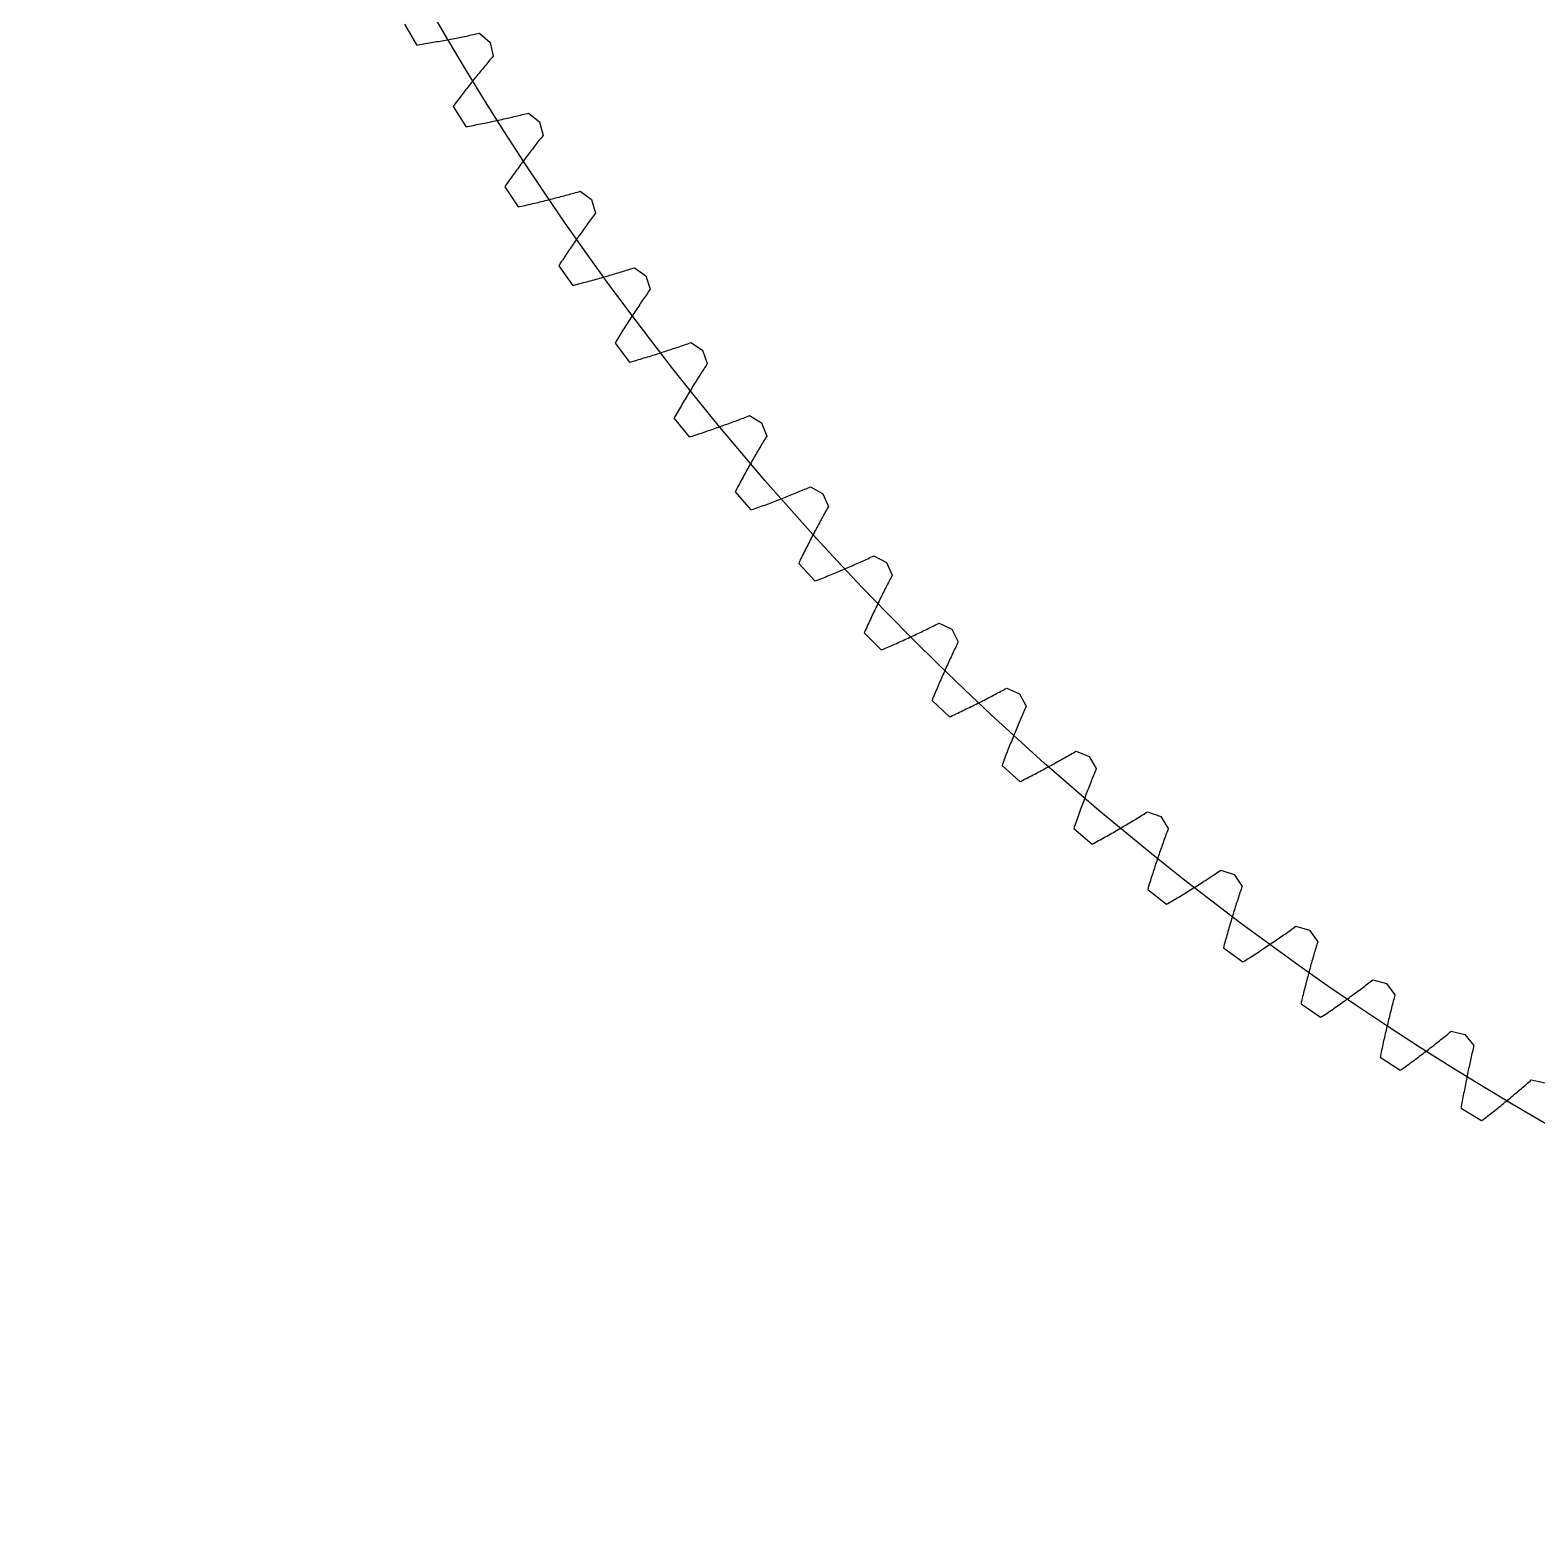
# Model space of a CAD drawing. Extents: x -119 to 119, y 119 to 356.
# Drawn here: x -117.6 to -58.8, y 120 to 178.2 of the extents above; entities that cross this region are included whole.
import ezdxf

# ---------------------------------------------------------------- set-up
doc = ezdxf.new("R2010")
doc.units = 0
doc.layers.get('0').update_dxf_attribs({"linetype": 'CONTINUOUS'})

msp = doc.modelspace()

# ---------------------------------------------------------------- linework, layer by layer
msp.add_lwpolyline([(-102.988251, 178.473495), (-102.522246, 177.669529), (-102.462753, 177.672069), (-102.388106, 177.683809), (-102.313796, 177.695634), (-102.239854, 177.707544), (-102.166279, 177.71951), (-102.093042, 177.731561), (-102.020144, 177.743697), (-101.947613, 177.755889), (-101.875449, 177.768165), (-101.803623, 177.780498), (-101.732165, 177.792888), (-101.661045, 177.805362), (-101.590263, 177.817893), (-101.519849, 177.830508), (-101.449801, 177.843152), (-101.380092, 177.85588), (-101.31075, 177.868665), (-101.241747, 177.881506), (-101.173111, 177.894432), (-101.104813, 177.907386), (-101.036882, 177.920396), (-100.96929, 177.933463), (-100.902064, 177.946586), (-100.835206, 177.959766), (-100.768658, 177.973002), (-100.702505, 177.986267), (-100.636691, 177.999588), (-100.571215, 178.012965), (-100.506107, 178.02637), (-100.441337, 178.039861), (-100.376934, 178.053351), (-100.312897, 178.066898), (-100.2492, 178.080501), (-100.185841, 178.094132), (-100.122849, 178.107792), (-100.060224, 178.121508), (-99.640644, 177.766359), (-99.640644, 177.766359), (-99.524086, 177.229177), (-99.565601, 177.180296), (-99.607257, 177.131105), (-99.649026, 177.081575), (-99.690936, 177.031706), (-99.732987, 176.981527), (-99.775151, 176.93101), (-99.817456, 176.880153), (-99.859874, 176.828958), (-99.902405, 176.777452), (-99.945077, 176.725608), (-99.987862, 176.673397), (-100.030788, 176.620876), (-100.073827, 176.568015), (-100.116979, 176.514816), (-100.160243, 176.461279), (-100.203649, 176.407431), (-100.24714, 176.353216), (-100.290771, 176.298662), (-100.334516, 176.24377), (-100.378345, 176.188539), (-100.422315, 176.132998), (-100.466398, 176.07709), (-100.510566, 176.020815), (-100.554875, 175.964229), (-100.599268, 175.907305), (-100.643775, 175.850014), (-100.688394, 175.792412), (-100.733126, 175.734444), (-100.777943, 175.676137), (-100.822873, 175.617463), (-100.867887, 175.558478), (-100.913043, 175.499127), (-100.958255, 175.439409), (-101.00358, 175.37938), (-101.049018, 175.318984), (-101.079244, 175.267676), (-100.588233, 174.478752), (-100.528854, 174.48324), (-100.454601, 174.497323), (-100.380715, 174.51149), (-100.307196, 174.525714), (-100.234016, 174.539995), (-100.161203, 174.554332), (-100.088728, 174.568753), (-100.01662, 174.583203), (-99.944851, 174.597737), (-99.873449, 174.612328), (-99.802414, 174.626976), (-99.731717, 174.641651), (-99.661387, 174.656411), (-99.591396, 174.671228), (-99.521772, 174.686073), (-99.452515, 174.700974), (-99.383596, 174.715932), (-99.315044, 174.730946), (-99.246831, 174.745989), (-99.178985, 174.761088), (-99.111477, 174.776243), (-99.044365, 174.791426), (-98.977563, 174.806666), (-98.911128, 174.821935), (-98.84506, 174.837231), (-98.77933, 174.852584), (-98.713967, 174.867965), (-98.648972, 174.883403), (-98.584314, 174.89884), (-98.519996, 174.914334), (-98.456044, 174.929856), (-98.39246, 174.945407), (-98.329214, 174.961014), (-98.266335, 174.976621), (-98.203794, 174.992256), (-98.141621, 175.007947), (-97.711119, 174.666148), (-97.711119, 174.666148), (-97.577741, 174.132861), (-97.617703, 174.082738), (-97.657779, 174.032249), (-97.697967, 173.98142), (-97.738297, 173.930282), (-97.778739, 173.878804), (-97.819295, 173.82696), (-97.859991, 173.774806), (-97.900772, 173.722312), (-97.941666, 173.66948), (-97.982701, 173.61631), (-98.023821, 173.562828), (-98.065082, 173.50898), (-98.106428, 173.454794), (-98.147886, 173.400268), (-98.189457, 173.345404), (-98.231142, 173.290174), (-98.27291, 173.234632), (-98.314792, 173.178752), (-98.356787, 173.122505), (-98.398894, 173.065948), (-98.441087, 173.009024), (-98.483392, 172.951761), (-98.525782, 172.894131), (-98.568284, 172.836191), (-98.610872, 172.777884), (-98.653544, 172.719238), (-98.696328, 172.660254), (-98.739226, 172.600902), (-98.78218, 172.541212), (-98.825248, 172.481184), (-98.868399, 172.420788), (-98.911636, 172.360054), (-98.954985, 172.298953), (-98.998391, 172.237513), (-99.04191, 172.175734), (-99.070527, 172.123495), (-98.554963, 171.350404), (-98.495753, 171.356726), (-98.42198, 171.373151), (-98.348574, 171.389633), (-98.275535, 171.406143), (-98.202835, 171.422709), (-98.130501, 171.439332), (-98.058506, 171.456011), (-97.986906, 171.472747), (-97.915645, 171.489511), (-97.844723, 171.506332), (-97.774167, 171.523208), (-97.703979, 171.540114), (-97.634157, 171.557075), (-97.564674, 171.574065), (-97.495558, 171.591111), (-97.42678, 171.608186), (-97.358369, 171.625288), (-97.290326, 171.642447), (-97.22262, 171.659635), (-97.155282, 171.67685), (-97.088283, 171.694122), (-97.02165, 171.711394), (-96.955384, 171.728723), (-96.889457, 171.746079), (-96.823897, 171.763436), (-96.758704, 171.780849), (-96.693849, 171.79829), (-96.629361, 171.815732), (-96.565212, 171.83323), (-96.50143, 171.850727), (-96.437986, 171.868253), (-96.37491, 171.885808), (-96.3122, 171.903362), (-96.249829, 171.920944), (-96.187824, 171.938555), (-96.126159, 171.956166), (-95.68513, 171.628054), (-95.68513, 171.628054), (-95.535073, 171.099254), (-95.573455, 171.047862), (-95.611922, 170.996158), (-95.650502, 170.944088), (-95.689194, 170.891708), (-95.728, 170.838961), (-95.766918, 170.785903), (-95.80595, 170.732506), (-95.845066, 170.678743), (-95.884294, 170.624669), (-95.923608, 170.570229), (-95.963034, 170.515449), (-96.002574, 170.460331), (-96.042198, 170.404875), (-96.081935, 170.349079), (-96.121756, 170.292945), (-96.161691, 170.236444), (-96.20171, 170.179605), (-96.241814, 170.122427), (-96.28203, 170.06491), (-96.322303, 170.007026), (-96.362689, 169.948832), (-96.403188, 169.890242), (-96.443744, 169.831343), (-96.484412, 169.772076), (-96.525136, 169.712471), (-96.565974, 169.652498), (-96.606868, 169.592188), (-96.647875, 169.531538), (-96.688938, 169.470522), (-96.730086, 169.409166), (-96.771319, 169.347444), (-96.812636, 169.285384), (-96.854038, 169.222984), (-96.895497, 169.16019), (-96.93704, 169.097085), (-96.963992, 169.043971), (-96.42444, 168.287446), (-96.365427, 168.29563), (-96.292218, 168.31437), (-96.219377, 168.333138), (-96.146874, 168.351934), (-96.074738, 168.370786), (-96.002969, 168.389667), (-95.931538, 168.408604), (-95.860475, 168.427569), (-95.789778, 168.446591), (-95.719448, 168.465613), (-95.649457, 168.484691), (-95.579833, 168.503798), (-95.510548, 168.522932), (-95.441657, 168.542123), (-95.373077, 168.561314), (-95.304892, 168.580534), (-95.237046, 168.599781), (-95.169567, 168.619085), (-95.102454, 168.638389), (-95.03568, 168.657722), (-94.969274, 168.677054), (-94.903205, 168.696442), (-94.837532, 168.715831), (-94.77217, 168.73522), (-94.707202, 168.754665), (-94.642573, 168.77411), (-94.578283, 168.793555), (-94.514388, 168.813028), (-94.450831, 168.83253), (-94.387614, 168.852032), (-94.324763, 168.871533), (-94.262279, 168.891063), (-94.200133, 168.910593), (-94.138355, 168.930122), (-94.076943, 168.949652), (-94.01587, 168.96921), (-93.564738, 168.655097), (-93.564738, 168.655097), (-93.398142, 168.131264), (-93.43486, 168.078714), (-93.471718, 168.025798), (-93.508632, 167.972571), (-93.54566, 167.918977), (-93.5828, 167.865072), (-93.620026, 167.810801), (-93.657335, 167.756191), (-93.694758, 167.701242), (-93.732265, 167.645955), (-93.769857, 167.590301), (-93.807562, 167.534336), (-93.845352, 167.478004), (-93.883198, 167.421334), (-93.921157, 167.364297), (-93.9592, 167.306921), (-93.997328, 167.249207), (-94.035541, 167.191154), (-94.073839, 167.132734), (-94.112221, 167.073975), (-94.150688, 167.014878), (-94.189211, 166.955414), (-94.227848, 166.895611), (-94.26654, 166.835441), (-94.305318, 166.774932), (-94.344151, 166.714085), (-94.38307, 166.652871), (-94.422073, 166.59129), (-94.461132, 166.529399), (-94.500277, 166.467113), (-94.539477, 166.404488), (-94.578763, 166.341524), (-94.618104, 166.278193), (-94.657503, 166.214496), (-94.696986, 166.150459), (-94.736525, 166.086056), (-94.761812, 166.032124), (-94.198722, 165.292927), (-94.14002, 165.302974), (-94.067432, 165.323972), (-93.995212, 165.345025), (-93.92333, 165.366107), (-93.851843, 165.387218), (-93.780695, 165.408356), (-93.709885, 165.429523), (-93.639471, 165.450689), (-93.569395, 165.471912), (-93.499686, 165.493164), (-93.430344, 165.514415), (-93.361341, 165.535695), (-93.292704, 165.557002), (-93.224435, 165.578338), (-93.156504, 165.599674), (-93.088968, 165.621039), (-93.021743, 165.642403), (-92.954912, 165.663795), (-92.888421, 165.685216), (-92.822296, 165.706637), (-92.756538, 165.728057), (-92.691119, 165.749478), (-92.626067, 165.770927), (-92.561354, 165.792376), (-92.497035, 165.813853), (-92.433027, 165.835302), (-92.369414, 165.856779), (-92.30614, 165.878256), (-92.243233, 165.899733), (-92.180664, 165.92121), (-92.118462, 165.942687), (-92.056599, 165.964136), (-91.995103, 165.985613), (-91.933974, 166.00709), (-91.873183, 166.028539), (-91.812759, 166.049988), (-91.352003, 165.75024), (-91.352003, 165.75024), (-91.169038, 165.231882), (-91.20409, 165.178204), (-91.239255, 165.124158), (-91.274505, 165.069802), (-91.309811, 165.015079), (-91.34523, 164.960018), (-91.380733, 164.904618), (-91.416322, 164.84885), (-91.451994, 164.792745), (-91.487752, 164.7363), (-91.523594, 164.679517), (-91.559493, 164.622367), (-91.595504, 164.564878), (-91.631572, 164.507051), (-91.667697, 164.448857), (-91.703934, 164.390324), (-91.740228, 164.331452), (-91.776606, 164.272214), (-91.813041, 164.212637), (-91.849561, 164.152693), (-91.886137, 164.09241), (-91.922798, 164.031761), (-91.959515, 163.970772), (-91.996288, 163.909417), (-92.033146, 163.847724), (-92.070061, 163.785691), (-92.107032, 163.723264), (-92.144088, 163.660526), (-92.1812, 163.597392), (-92.218341, 163.533921), (-92.255566, 163.47011), (-92.292847, 163.405933), (-92.330185, 163.341389), (-92.36758, 163.276506), (-92.405031, 163.211256), (-92.44251, 163.145639), (-92.466075, 163.090945), (-91.880069, 162.369782), (-91.821706, 162.381664), (-91.749824, 162.404947), (-91.67828, 162.428259), (-91.607132, 162.451598), (-91.536322, 162.474938), (-91.465852, 162.498278), (-91.395776, 162.521674), (-91.326039, 162.54507), (-91.256668, 162.568467), (-91.187665, 162.591891), (-91.119, 162.615316), (-91.050731, 162.638768), (-90.9828, 162.662193), (-90.915208, 162.685674), (-90.848011, 162.709126), (-90.781152, 162.732607), (-90.714661, 162.756088), (-90.648508, 162.779569), (-90.58275, 162.80305), (-90.517303, 162.826531), (-90.45225, 162.850012), (-90.387537, 162.873492), (-90.32319, 162.896973), (-90.25921, 162.920454), (-90.195569, 162.943907), (-90.132295, 162.967388), (-90.06936, 162.99084), (-90.006791, 163.014293), (-89.944589, 163.037718), (-89.882726, 163.061142), (-89.82123, 163.084566), (-89.7601, 163.107963), (-89.69931, 163.131359), (-89.638858, 163.154727), (-89.578801, 163.178095), (-89.519054, 163.201435), (-89.049126, 162.916277), (-89.049126, 162.916277), (-88.849962, 162.403959), (-88.883321, 162.34918), (-88.916764, 162.29409), (-88.950264, 162.238634), (-88.983876, 162.18281), (-89.017546, 162.126676), (-89.051271, 162.070175), (-89.08511, 162.013336), (-89.118976, 161.956129), (-89.152956, 161.898612), (-89.186992, 161.8407), (-89.221084, 161.782478), (-89.255261, 161.723888), (-89.289495, 161.664932), (-89.323785, 161.605637), (-89.35816, 161.546004), (-89.392591, 161.486003), (-89.427078, 161.425664), (-89.461622, 161.364958), (-89.496251, 161.303914), (-89.530908, 161.242502), (-89.565649, 161.180752), (-89.600419, 161.118635), (-89.635274, 161.056151), (-89.670156, 160.993328), (-89.705124, 160.930138), (-89.740119, 160.86661), (-89.775171, 160.802715), (-89.81028, 160.738481), (-89.845416, 160.673881), (-89.880609, 160.608913), (-89.915859, 160.543579), (-89.951137, 160.477906), (-89.986471, 160.411866), (-90.021862, 160.345487), (-90.05728, 160.278741), (-90.079124, 160.223313), (-89.470738, 159.520918), (-89.41277, 159.534634), (-89.34165, 159.560175), (-89.270896, 159.585716), (-89.200482, 159.611258), (-89.130463, 159.636827), (-89.060782, 159.662368), (-88.99144, 159.687937), (-88.922493, 159.713507), (-88.853885, 159.739076), (-88.785644, 159.764674), (-88.717769, 159.790243), (-88.650262, 159.815812), (-88.583093, 159.841382), (-88.516291, 159.866951), (-88.449856, 159.89252), (-88.383759, 159.91809), (-88.31803, 159.943631), (-88.252667, 159.969172), (-88.187643, 159.994713), (-88.123014, 160.020254), (-88.058696, 160.045767), (-87.994772, 160.071252), (-87.931188, 160.096736), (-87.86797, 160.122221), (-87.805091, 160.147677), (-87.742578, 160.173134), (-87.680433, 160.198534), (-87.618626, 160.223934), (-87.557187, 160.249334), (-87.496114, 160.274677), (-87.43538, 160.300021), (-87.374984, 160.325336), (-87.314955, 160.350623), (-87.255294, 160.375882), (-87.19597, 160.401113), (-87.137014, 160.426315), (-86.658337, 160.156088), (-86.658337, 160.156088), (-86.443199, 159.650261), (-86.474808, 159.594465), (-86.506502, 159.538331), (-86.538252, 159.481859), (-86.570086, 159.425019), (-86.601977, 159.367841), (-86.633925, 159.310324), (-86.665957, 159.25244), (-86.698018, 159.194218), (-86.730163, 159.135628), (-86.762364, 159.0767), (-86.794622, 159.017434), (-86.826937, 158.9578), (-86.859308, 158.8978), (-86.891707, 158.837461), (-86.92419, 158.776755), (-86.956731, 158.71571), (-86.989299, 158.654327), (-87.021924, 158.592548), (-87.054605, 158.530459), (-87.087343, 158.467975), (-87.120109, 158.405153), (-87.152932, 158.341991), (-87.185782, 158.278463), (-87.218689, 158.214568), (-87.251625, 158.150334), (-87.284616, 158.085705), (-87.317636, 158.020766), (-87.350713, 157.955432), (-87.383818, 157.889758), (-87.41695, 157.823718), (-87.45014, 157.75734), (-87.483357, 157.690566), (-87.516575, 157.623454), (-87.549849, 157.556002), (-87.583179, 157.488156), (-87.603245, 157.432079), (-86.973128, 156.749157), (-86.915611, 156.76468), (-86.845338, 156.792422), (-86.775403, 156.820193), (-86.705835, 156.847935), (-86.636634, 156.875678), (-86.5678, 156.90342), (-86.499305, 156.931134), (-86.431176, 156.958877), (-86.363415, 156.986591), (-86.29602, 157.014277), (-86.228964, 157.041991), (-86.162275, 157.069677), (-86.095953, 157.097335), (-86.029998, 157.124993), (-85.964381, 157.152622), (-85.899131, 157.180252), (-85.834248, 157.207853), (-85.769704, 157.235454), (-85.705555, 157.262999), (-85.641716, 157.290544), (-85.578273, 157.318089), (-85.515168, 157.345578), (-85.452402, 157.373038), (-85.39003, 157.400498), (-85.32797, 157.427902), (-85.266304, 157.455306), (-85.204977, 157.482681), (-85.144017, 157.51), (-85.083396, 157.537291), (-85.023113, 157.564554), (-84.963226, 157.591788), (-84.903677, 157.618994), (-84.844467, 157.646144), (-84.785623, 157.673266), (-84.727119, 157.700359), (-84.668981, 157.727396), (-84.182063, 157.472324), (-84.182063, 157.472324), (-83.95112, 156.973496), (-83.98098, 156.916769), (-84.010895, 156.859647), (-84.040867, 156.802215), (-84.070867, 156.744416), (-84.100952, 156.68625), (-84.131094, 156.627745), (-84.161263, 156.568902), (-84.191517, 156.509692), (-84.221772, 156.450143), (-84.25211, 156.390227), (-84.282506, 156.329944), (-84.312901, 156.269323), (-84.343381, 156.208363), (-84.373889, 156.147036), (-84.404454, 156.085342), (-84.435047, 156.02331), (-84.465668, 155.960911), (-84.496346, 155.898173), (-84.527051, 155.835068), (-84.557814, 155.771596), (-84.588576, 155.707786), (-84.619394, 155.643608), (-84.650241, 155.579064), (-84.681145, 155.514181), (-84.712048, 155.448931), (-84.74298, 155.383315), (-84.773968, 155.317359), (-84.804956, 155.251037), (-84.835972, 155.184348), (-84.867044, 155.117292), (-84.898117, 155.049897), (-84.929218, 154.982136), (-84.960319, 154.914007), (-84.991448, 154.845512), (-85.022605, 154.776678), (-85.04095, 154.720008), (-84.389666, 154.057209), (-84.332685, 154.074537), (-84.263286, 154.104481), (-84.194283, 154.134397), (-84.125618, 154.164312), (-84.057321, 154.194228), (-83.989362, 154.224115), (-83.921798, 154.253974), (-83.854572, 154.283833), (-83.787714, 154.313664), (-83.721222, 154.343467), (-83.655069, 154.37327), (-83.589312, 154.403016), (-83.523864, 154.432762), (-83.458812, 154.46248), (-83.394098, 154.49217), (-83.329752, 154.521831), (-83.265772, 154.551436), (-83.202131, 154.581042), (-83.138857, 154.610618), (-83.075921, 154.640167), (-83.013352, 154.669659), (-82.951151, 154.699123), (-82.889288, 154.728559), (-82.827791, 154.757938), (-82.766662, 154.78729), (-82.705871, 154.816612), (-82.645419, 154.845879), (-82.585334, 154.875117), (-82.525616, 154.904327), (-82.466236, 154.933452), (-82.407224, 154.96255), (-82.34855, 154.991618), (-82.290243, 155.020631), (-82.232274, 155.049587), (-82.174644, 155.078486), (-82.117382, 155.10733), (-81.622702, 154.867695), (-81.622702, 154.867695), (-81.376181, 154.376374), (-81.404262, 154.318716), (-81.432372, 154.260691), (-81.460509, 154.202328), (-81.488703, 154.143625), (-81.516954, 154.084556), (-81.545232, 154.02512), (-81.573539, 153.965346), (-81.601903, 153.905232), (-81.630294, 153.844752), (-81.658714, 153.783905), (-81.68719, 153.722719), (-81.715695, 153.661166), (-81.744227, 153.599275), (-81.772816, 153.537017), (-81.801406, 153.474392), (-81.830023, 153.411428), (-81.858697, 153.348097), (-81.88737, 153.284428), (-81.916101, 153.220392), (-81.944831, 153.155989), (-81.973589, 153.091247), (-82.002376, 153.02611), (-82.031191, 152.960663), (-82.060006, 152.89482), (-82.088877, 152.828639), (-82.11772, 152.762091), (-82.14662, 152.695176), (-82.175519, 152.627923), (-82.204419, 152.560274), (-82.233347, 152.492315), (-82.262303, 152.423961), (-82.291259, 152.35524), (-82.320215, 152.28618), (-82.349199, 152.216753), (-82.378155, 152.14696), (-82.394693, 152.089753), (-81.72292, 151.447726), (-81.666503, 151.466832), (-81.598093, 151.498949), (-81.530049, 151.53101), (-81.462372, 151.56307), (-81.395034, 151.595102), (-81.328062, 151.627134), (-81.261458, 151.65911), (-81.19522, 151.691058), (-81.129322, 151.722949), (-81.06379, 151.75484), (-80.998624, 151.786703), (-80.933826, 151.818509), (-80.869367, 151.850288), (-80.805246, 151.882038), (-80.74152, 151.913731), (-80.678133, 151.945396), (-80.615113, 151.977034), (-80.552431, 152.008614), (-80.490116, 152.040167), (-80.42814, 152.071663), (-80.366531, 152.103102), (-80.305289, 152.134514), (-80.244386, 152.165868), (-80.183849, 152.197167), (-80.123651, 152.228437), (-80.06382, 152.259651), (-80.004327, 152.290808), (-79.945202, 152.321909), (-79.886415, 152.352982), (-79.827967, 152.38397), (-79.769885, 152.414901), (-79.712171, 152.445776), (-79.654795, 152.476623), (-79.597758, 152.507386), (-79.541088, 152.538091), (-79.484756, 152.568712), (-78.982768, 152.344713), (-78.982768, 152.344713), (-78.720978, 151.861379), (-78.747197, 151.802874), (-78.773472, 151.744003), (-78.799775, 151.684792), (-78.826106, 151.625215), (-78.852466, 151.5653), (-78.878882, 151.505017), (-78.905298, 151.444396), (-78.93177, 151.383379), (-78.958242, 151.322052), (-78.984743, 151.260358), (-79.011272, 151.198298), (-79.037829, 151.13587), (-79.064414, 151.073104), (-79.091028, 151.009999), (-79.117642, 150.946499), (-79.144283, 150.882689), (-79.170925, 150.818483), (-79.197595, 150.753939), (-79.224293, 150.689028), (-79.250992, 150.62375), (-79.277718, 150.558133), (-79.304444, 150.49215), (-79.331171, 150.425799), (-79.357926, 150.359082), (-79.38468, 150.292026), (-79.411435, 150.224603), (-79.43819, 150.156841), (-79.464972, 150.088685), (-79.491755, 150.020189), (-79.518538, 149.951327), (-79.545293, 149.882098), (-79.572076, 149.81253), (-79.598859, 149.742567), (-79.625642, 149.672266), (-79.652424, 149.601597), (-79.667128, 149.543911), (-78.975514, 148.923304), (-78.919747, 148.944161), (-78.852381, 148.978394), (-78.785381, 149.0126), (-78.71872, 149.046777), (-78.652426, 149.080926), (-78.586499, 149.115018), (-78.520939, 149.149054), (-78.455746, 149.183062), (-78.390891, 149.217041), (-78.326375, 149.250964), (-78.262254, 149.284859), (-78.198472, 149.318698), (-78.135028, 149.35248), (-78.071952, 149.386205), (-78.009242, 149.419903), (-77.946899, 149.453544), (-77.884895, 149.487128), (-77.823229, 149.520684), (-77.761931, 149.554156), (-77.700999, 149.587599), (-77.640406, 149.620958), (-77.58018, 149.654288), (-77.520292, 149.687534), (-77.460743, 149.720723), (-77.401561, 149.753856), (-77.342746, 149.786933), (-77.28427, 149.819953), (-77.226132, 149.852888), (-77.168361, 149.885795), (-77.110929, 149.918589), (-77.053863, 149.951355), (-76.997108, 149.984037), (-76.940749, 150.016633), (-76.884699, 150.049174), (-76.829017, 150.081657), (-76.773673, 150.114056), (-76.264911, 149.905918), (-76.264911, 149.905918), (-75.988051, 149.43105), (-76.012435, 149.371727), (-76.036847, 149.312094), (-76.06126, 149.252065), (-76.085728, 149.191698), (-76.110197, 149.130964), (-76.134694, 149.069891), (-76.159191, 149.008451), (-76.183716, 148.946672), (-76.208269, 148.884527), (-76.232822, 148.822015), (-76.257404, 148.759164), (-76.281986, 148.695946), (-76.306567, 148.63239), (-76.331177, 148.568466), (-76.355787, 148.504176), (-76.380396, 148.439519), (-76.405034, 148.374523), (-76.429672, 148.309161), (-76.45431, 148.243459), (-76.478948, 148.177363), (-76.503586, 148.110956), (-76.528224, 148.044154), (-76.552862, 147.977013), (-76.5775, 147.909478), (-76.602138, 147.841631), (-76.626776, 147.77339), (-76.651386, 147.70481), (-76.675996, 147.635863), (-76.700606, 147.566549), (-76.725216, 147.496869), (-76.749825, 147.426849), (-76.774407, 147.356463), (-76.79896, 147.28571), (-76.823514, 147.21459), (-76.848067, 147.143131), (-76.860964, 147.084994), (-76.150188, 146.4864), (-76.095098, 146.509034), (-76.028832, 146.545356), (-75.962933, 146.58165), (-75.897401, 146.617916), (-75.832236, 146.654097), (-75.76741, 146.690249), (-75.702922, 146.726346), (-75.638829, 146.762385), (-75.575075, 146.798369), (-75.51166, 146.834324), (-75.448612, 146.870194), (-75.38593, 146.906008), (-75.323615, 146.941794), (-75.261611, 146.977495), (-75.200002, 147.01314), (-75.138732, 147.048728), (-75.0778, 147.084232), (-75.017235, 147.119707), (-74.957009, 147.155098), (-74.897149, 147.190404), (-74.837657, 147.225681), (-74.778475, 147.260874), (-74.719688, 147.295983), (-74.661212, 147.331035), (-74.603102, 147.366002), (-74.545331, 147.400913), (-74.487927, 147.435739), (-74.430862, 147.470509), (-74.374163, 147.505194), (-74.317775, 147.539795), (-74.261754, 147.57431), (-74.2061, 147.60877), (-74.150756, 147.643116), (-74.095779, 147.677406), (-74.041141, 147.711612), (-73.986842, 147.745732), (-73.471786, 147.553708), (-73.471786, 147.553708), (-73.180138, 147.087759), (-73.202659, 147.027702), (-73.22518, 146.967307), (-73.247702, 146.906573), (-73.270251, 146.845443), (-73.292801, 146.784004), (-73.315378, 146.722169), (-73.337928, 146.659995), (-73.360506, 146.597455), (-73.383084, 146.534576), (-73.405661, 146.47133), (-73.428239, 146.407745), (-73.450845, 146.343793), (-73.473423, 146.279475), (-73.496001, 146.214818), (-73.518578, 146.149766), (-73.541156, 146.084403), (-73.563734, 146.018645), (-73.586312, 145.952549), (-73.608861, 145.886085), (-73.631411, 145.819283), (-73.65396, 145.752114), (-73.676482, 145.684579), (-73.699003, 145.616676), (-73.721496, 145.548435), (-73.743989, 145.479826), (-73.766482, 145.410851), (-73.788947, 145.341538), (-73.811384, 145.271829), (-73.833792, 145.201781), (-73.856201, 145.131395), (-73.878581, 145.060614), (-73.900933, 144.989494), (-73.923285, 144.918007), (-73.945581, 144.846153), (-73.967876, 144.77396), (-73.978939, 144.715428), (-73.249705, 144.139468), (-73.195349, 144.163796), (-73.130269, 144.202206), (-73.065555, 144.24056), (-73.00118, 144.278858), (-72.937172, 144.317071), (-72.873503, 144.355227), (-72.810201, 144.393356), (-72.747265, 144.431371), (-72.684668, 144.469358), (-72.622438, 144.50726), (-72.560547, 144.545106), (-72.499022, 144.582896), (-72.437837, 144.620601), (-72.377018, 144.658221), (-72.316538, 144.695785), (-72.256396, 144.733264), (-72.196621, 144.770687), (-72.137214, 144.808025), (-72.078144, 144.845306), (-72.019414, 144.882475), (-71.96105, 144.919587), (-71.902997, 144.956643), (-71.845339, 144.993586), (-71.787992, 145.030444), (-71.731011, 145.067246), (-71.674369, 145.103935), (-71.618094, 145.140567), (-71.562158, 145.177087), (-71.50656, 145.21355), (-71.451301, 145.2499), (-71.39638, 145.286166), (-71.341827, 145.322346), (-71.287612, 145.358443), (-71.233707, 145.394426), (-71.18017, 145.430325), (-71.126999, 145.466139), (-70.606158, 145.290371), (-70.606158, 145.290371), (-70.300032, 144.83382), (-70.320634, 144.773086), (-70.341236, 144.712013), (-70.361866, 144.650601), (-70.382469, 144.588794), (-70.403071, 144.526649), (-70.423701, 144.464165), (-70.444304, 144.401314), (-70.464906, 144.338096), (-70.48548, 144.27454), (-70.506082, 144.210617), (-70.526656, 144.146355), (-70.547202, 144.081726), (-70.567776, 144.01673), (-70.588293, 143.951367), (-70.608839, 143.885666), (-70.629357, 143.819598), (-70.649846, 143.753191), (-70.670307, 143.686417), (-70.690768, 143.619276), (-70.711229, 143.551797), (-70.731634, 143.483951), (-70.752039, 143.415738), (-70.772415, 143.347158), (-70.792763, 143.278239), (-70.813083, 143.208954), (-70.833375, 143.139329), (-70.853667, 143.069338), (-70.873902, 142.99898), (-70.894109, 142.928255), (-70.914288, 142.857164), (-70.934439, 142.785733), (-70.954561, 142.713936), (-70.974627, 142.6418), (-70.994665, 142.569269), (-71.014675, 142.496399), (-71.023903, 142.437556), (-70.276946, 141.884795), (-70.22338, 141.910844), (-70.159541, 141.951258), (-70.096041, 141.991616), (-70.032908, 142.031918), (-69.970142, 142.072134), (-69.907714, 142.112266), (-69.845626, 142.152342), (-69.783904, 142.192361), (-69.722548, 142.232267), (-69.661532, 142.272117), (-69.600854, 142.311882), (-69.540543, 142.351562), (-69.480571, 142.391186), (-69.420966, 142.430698), (-69.361699, 142.470152), (-69.302771, 142.509522), (-69.24421, 142.548779), (-69.185988, 142.58798), (-69.128104, 142.627068), (-69.070587, 142.666099), (-69.013409, 142.705018), (-68.956569, 142.743851), (-68.900096, 142.7826), (-68.843934, 142.821265), (-68.788139, 142.859816), (-68.732682, 142.898283), (-68.677564, 142.936637), (-68.622813, 142.974907), (-68.568372, 143.013091), (-68.514299, 143.051163), (-68.460564, 143.08915), (-68.407139, 143.127024), (-68.354081, 143.164786), (-68.301362, 143.202462), (-68.248982, 143.240026), (-68.19694, 143.277477), (-67.670849, 143.118163), (-67.670849, 143.118163), (-67.350527, 142.671461), (-67.36921, 142.610106), (-67.387893, 142.548412), (-67.406576, 142.48638), (-67.425231, 142.423981), (-67.443886, 142.361214), (-67.462513, 142.29811), (-67.48114, 142.234638), (-67.499738, 142.170799), (-67.518336, 142.106622), (-67.536878, 142.042106), (-67.555449, 141.977195), (-67.573962, 141.911945), (-67.592476, 141.846356), (-67.610934, 141.780401), (-67.629391, 141.714079), (-67.64782, 141.647418), (-67.666221, 141.58039), (-67.684594, 141.512996), (-67.702938, 141.445234), (-67.721254, 141.377134), (-67.739514, 141.308695), (-67.757774, 141.239889), (-67.775977, 141.170716), (-67.794152, 141.101177), (-67.812299, 141.031299), (-67.83039, 140.961054), (-67.848452, 140.890442), (-67.866486, 140.819491), (-67.884463, 140.748173), (-67.902384, 140.676489), (-67.920277, 140.604466), (-67.938142, 140.532076), (-67.95595, 140.459319), (-67.973702, 140.386223), (-67.991397, 140.312761), (-67.998763, 140.253664), (-67.234844, 139.724638), (-67.182097, 139.752324), (-67.119556, 139.794742), (-67.057383, 139.837075), (-66.99552, 139.879324), (-66.934052, 139.921488), (-66.872922, 139.963596), (-66.812132, 140.00559), (-66.751708, 140.0475), (-66.691623, 140.089326), (-66.631876, 140.131066), (-66.572497, 140.172722), (-66.513456, 140.214294), (-66.454754, 140.255752), (-66.396418, 140.297154), (-66.338422, 140.338443), (-66.280764, 140.379619), (-66.223444, 140.420711), (-66.166492, 140.461718), (-66.109878, 140.502612), (-66.053603, 140.543421), (-65.997667, 140.584118), (-65.942097, 140.624729), (-65.886838, 140.665228), (-65.831946, 140.705614), (-65.777392, 140.745916), (-65.723149, 140.786104), (-65.669273, 140.82618), (-65.615735, 140.866142), (-65.562536, 140.90602), (-65.509676, 140.945785), (-65.457155, 140.985409), (-65.404972, 141.024949), (-65.353128, 141.064375), (-65.301622, 141.103689), (-65.250427, 141.142861), (-65.199599, 141.181949), (-64.668739, 141.039229), (-64.668739, 141.039229), (-64.334559, 140.602801), (-64.351295, 140.540909), (-64.368059, 140.478651), (-64.384767, 140.416054), (-64.401446, 140.35309), (-64.418125, 140.289788), (-64.434776, 140.226119), (-64.451371, 140.162111), (-64.467966, 140.097736), (-64.484532, 140.032994), (-64.50107, 139.967914), (-64.517552, 139.902466), (-64.534034, 139.836652), (-64.550459, 139.770527), (-64.566856, 139.704008), (-64.583225, 139.637149), (-64.599538, 139.569924), (-64.615822, 139.50236), (-64.632078, 139.434429), (-64.648278, 139.366131), (-64.664449, 139.297495), (-64.680564, 139.228491), (-64.696622, 139.159149), (-64.712652, 139.08944), (-64.728654, 139.019365), (-64.744572, 138.94895), (-64.760461, 138.878169), (-64.776294, 138.807049), (-64.792098, 138.735534), (-64.807818, 138.663708), (-64.823481, 138.591488), (-64.839116, 138.518928), (-64.854667, 138.44603), (-64.870189, 138.372737), (-64.885626, 138.299134), (-64.901036, 138.225135), (-64.906539, 138.16584), (-64.126364, 137.661057), (-64.07452, 137.690408), (-64.013334, 137.734774), (-63.952515, 137.779026), (-63.892035, 137.823194), (-63.831922, 137.867277), (-63.772119, 137.911276), (-63.712683, 137.955161), (-63.653614, 137.998962), (-63.594855, 138.04265), (-63.536463, 138.086253), (-63.47841, 138.129744), (-63.420724, 138.17315), (-63.363348, 138.216442), (-63.306339, 138.259651), (-63.249669, 138.302718), (-63.193337, 138.3457), (-63.137344, 138.38857), (-63.08169, 138.431355), (-63.026403, 138.473998), (-62.971426, 138.516558), (-62.916816, 138.559004), (-62.862516, 138.601337), (-62.808584, 138.643529), (-62.75499, 138.685637), (-62.701706, 138.727632), (-62.64879, 138.769513), (-62.596183, 138.811254), (-62.543916, 138.852882), (-62.492015, 138.894397), (-62.440425, 138.935799), (-62.389173, 138.977088), (-62.338232, 139.018236), (-62.287658, 139.059271), (-62.237394, 139.100165), (-62.187497, 139.140946), (-62.137911, 139.181586), (-61.602846, 139.05563), (-61.602846, 139.05563), (-61.255092, 138.629898), (-61.269908, 138.567527), (-61.284668, 138.504789), (-61.299429, 138.441684), (-61.314132, 138.37824), (-61.32878, 138.31443), (-61.343427, 138.250253), (-61.358018, 138.185765), (-61.372581, 138.120882), (-61.387115, 138.05566), (-61.401593, 137.9901), (-61.416015, 137.924173), (-61.430408, 137.857879), (-61.444745, 137.791246), (-61.459054, 137.724247), (-61.473306, 137.656909), (-61.487502, 137.589232), (-61.501669, 137.52116), (-61.51578, 137.452749), (-61.529835, 137.384), (-61.543833, 137.314884), (-61.557775, 137.2454), (-61.57166, 137.175579), (-61.585489, 137.105418), (-61.599262, 137.034891), (-61.612978, 136.963997), (-61.626637, 136.892736), (-61.640212, 136.821164), (-61.653759, 136.749197), (-61.667221, 136.676892), (-61.680626, 136.604248), (-61.693947, 136.531237), (-61.707212, 136.457859), (-61.72042, 136.384143), (-61.733543, 136.31006), (-61.74661, 136.235638), (-61.75025, 136.176173), (-60.95461, 135.69617), (-60.903725, 135.727101), (-60.84395, 135.773386), (-60.784542, 135.819529), (-60.725502, 135.865588), (-60.666771, 135.911534), (-60.608408, 135.957366), (-60.550383, 136.003115), (-60.492696, 136.04875), (-60.435349, 136.094272), (-60.378368, 136.139682), (-60.321698, 136.184979), (-60.265395, 136.230162), (-60.20943, 136.275233), (-60.153776, 136.320191), (-60.098488, 136.365036), (-60.04354, 136.409769), (-59.98893, 136.454388), (-59.934658, 136.498894), (-59.880726, 136.54326), (-59.827132, 136.587512), (-59.773848, 136.631652), (-59.720932, 136.67565), (-59.668325, 136.719536), (-59.616086, 136.763308), (-59.564157, 136.80694), (-59.512567, 136.850459), (-59.461315, 136.893836), (-59.410374, 136.937101), (-59.3598, 136.980224), (-59.309536, 137.023235), (-59.259611, 137.066105), (-59.209996, 137.108833), (-59.16072, 137.15142), (-59.111783, 137.193895), (-59.063184, 137.2362), (-59.014896, 137.278392), (-58.476134, 137.169313)])
at = {"linetype": 'Continuous'}
msp.add_circle((0, 237.631111), 117.593536, dxfattribs=at)

doc.saveas('drawing.dxf')
